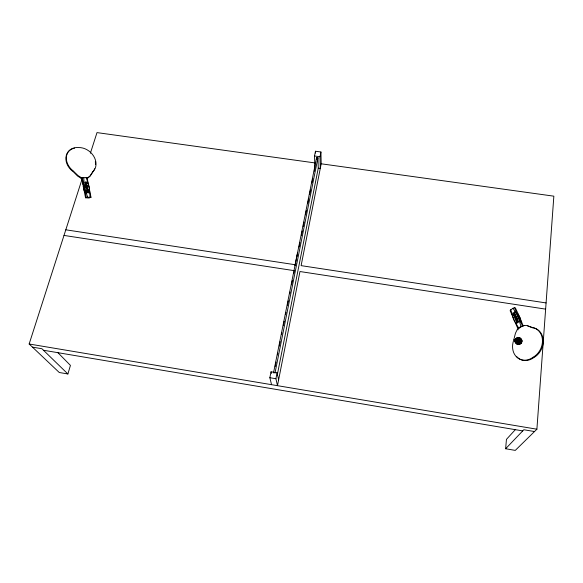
<?xml version="1.0" encoding="UTF-8"?>
<svg xmlns="http://www.w3.org/2000/svg" width="583" height="583" viewBox="0 0 583 583"><rect width="100%" height="100%" fill="white"/><g stroke="black" fill="none" stroke-linecap="round" stroke-linejoin="round"><path stroke-width="0.87" d="M515.598 429.365L506.445 439.371L505.636 448.75L515.277 450.397L536.899 429.205L553.85 196.172L321.189 163.794L320.927 151.995L315.469 151.245L314.514 155.967L314.937 167.693L314.23 171.256M521.333 342.352L521.034 343.365C518.586 344.684 514.738 341.193 515.86 338.636L517.536 338.351M533.882 357.554L533.124 357.233A16.368 13.547 -64.7 0 1 517.085 357.437A16.368 13.547 -64.7 0 1 513.652 340.37L515.452 333.228L517.289 329.49L523.301 325.401L526.843 325.518L533.46 327.886A16.375 13.584 -64.4 0 1 543.218 340.997A16.375 13.584 -64.4 0 1 533.882 357.554A16.353 13.547 -64.7 0 1 516.436 356.315M321.189 163.794L301.12 265.637L546.082 302.934M545.637 309.128L299.961 271.532L277.472 385.669L275.927 378.731L277.1 372.821L271.037 371.808L269.849 377.718L271.554 384.678M273.5 372.945L316.62 157.497L317.961 157.68L318.267 168.159L320.278 168.443L319.987 156.725L320.927 151.995M277.253 375.073L318.267 168.159M294.969 265.688L297.476 253.131M275.183 366.496L276.072 362.058M277.493 354.96L277.851 353.189M279.264 346.091L280.153 341.653M281.574 334.555L281.932 332.784M283.345 325.686L284.234 321.248M285.655 314.15L286.005 312.371M287.426 305.281L288.315 300.843M289.736 293.745L290.086 291.966M291.507 284.868L292.396 280.438M293.817 273.34L294.167 271.561M295.88 263.006L295.523 264.784L65.806 229.804M297.308 255.879L297.665 254.093M299.086 246.973L299.975 242.513M301.404 235.394L302.293 230.934M303.182 226.481L304.078 222.028M305.499 214.901L306.388 210.448M307.817 203.321L308.706 198.869M309.595 194.416L310.484 189.963M311.912 182.836L312.801 178.383M274.972 373.193L317.961 157.68M82.094 179.054L29.15 343.999L59.262 372.501L67.883 373.973L70.441 365.395L57.775 352.547M90.38 153.249L97.004 132.603L314.966 162.927M92.231 172.532L89.913 176.204L87.435 178.187L90.38 175.753L93.477 171.059A15.158 12.141 40.8 0 0 93.586 156.011A15.158 12.141 40.8 0 0 78.683 147.557A15.187 12.17 40.7 0 0 66.659 155.304A15.187 12.17 40.7 0 0 72.933 170.717L78.035 175.592L81.358 177.662L87.895 177.735M518.659 327.996L518.032 328.98L510.125 310.644L510.795 309.668L513.587 319.528L518.666 327.996L520.925 326.458L518.047 316.445L514.534 307.562L510.803 309.675M520.816 339.765A3.447 0.707 -37.2 0 0 520.087 339.124A3.447 0.707 -37.2 0 0 516.356 341.908A3.447 0.707 -37.2 0 0 516.443 343.023C515.489 344.189 521.996 337.44 520.211 339.131M505.636 448.75L523.833 429.744L534.509 431.544M74.566 148.162A15.173 12.17 40.6 0 0 65.93 157.49A15.173 12.17 40.6 0 0 72.489 171.176L73.247 171.65L73.698 171.191M73.247 171.65L77.575 176.044L80.899 178.114L81.358 177.662M81.722 178.121L82.174 177.669L84.411 187.172L86.08 197.28L85.541 197.783L81.722 178.121L80.899 178.114M92.916 171.504L92.457 171.956L93.01 171.511A15.143 12.141 40.8 0 0 94.752 168.713M87.078 177.728L90.992 197.258L88.959 198.016L85.541 197.783M520.918 326.458L522.55 325.919L523.294 326.261L519.774 317.254L515.401 307.977L514.534 307.562M86.08 197.28L90.992 197.258M531.893 327.515L532.716 327.544A16.39 13.584 -64.4 0 1 542.467 340.661A16.39 13.584 -64.4 0 1 533.124 357.233M314.514 155.967L319.987 156.725M63.999 235.43L294.349 270.68M269.849 377.718L275.927 378.731M29.15 343.999L536.899 429.205M32.459 347.133L41.896 348.721L67.883 373.973M43.477 350.252L522.718 430.91M527.586 325.861L532.636 327.857M514.068 339.517L514.818 339.845M517.289 329.49L518.032 329.825M523.301 325.401L524.044 325.744M517.478 313.479L519.774 317.254L521.217 322.253M512.996 308.13L518.047 316.452L522.55 325.919M86.167 177.414L89.323 187.194L90.037 197.01M87.581 197.025L84.411 187.172L83.712 177.385M84.134 190.656L83.216 186.429M271.037 371.808L271.408 373.39M277.1 372.821L278.608 379.897M82.961 182.873L83.085 184.651M315.469 151.245L315.527 153.059M316.62 157.497L316.671 159.239M518.083 337.914A3.403 2.106 -76.3 0 1 520.583 339.459A3.403 2.106 -76.3 0 1 519.183 343.824A3.403 2.106 -76.3 0 1 516.443 343.023A3.513 2.849 38.2 0 1 515.423 341.572M516.859 338.257A3.418 2.558 86.7 0 1 520.459 338.971A3.418 2.558 86.7 0 1 520.043 343.744A3.418 2.558 86.7 0 1 516.443 343.023A3.469 1.399 -27.6 0 1 515.722 341.368A3.469 1.399 -27.6 0 1 519.511 339.095A3.469 1.399 -27.6 0 1 521.537 339.962M515.846 338.971A3.454 2.806 63.1 0 1 519.358 338.038A3.454 2.806 63.1 0 1 521.377 342.002A3.454 2.806 63.1 0 1 518.557 344.305M517.791 344.072A3.454 2.806 63.1 0 1 515.955 342.272M515.51 340.567A3.454 2.806 63.1 0 1 515.576 339.729M515.212 339.969A3.513 2.849 38.2 0 1 518.615 337.98A3.513 2.849 38.2 0 1 521.727 341.507A3.513 2.849 38.2 0 1 518.855 344.101M518.003 343.934A3.513 2.849 38.2 0 1 517.179 343.562M519.3 337.921A3.403 1.509 -64.1 0 1 520.393 339.904A3.403 1.509 -64.1 0 1 518.272 343.708A3.403 1.509 -64.1 0 1 516.443 343.023A3.527 2.718 16.6 0 1 515.809 338.898A3.527 2.718 16.6 0 1 520.925 339.335A3.527 2.718 16.6 0 1 520.663 343.38M519.898 343.679A3.527 2.718 16.6 0 1 519.03 343.788M519.949 338.293A3.418 0.802 -54.5 0 1 520.138 339.758A3.418 0.802 -54.5 0 1 517.522 343.285A3.418 0.802 -54.5 0 1 516.443 343.023A3.513 2.434 -1.5 0 1 515.751 339.466A3.513 2.434 -1.5 0 1 520.925 339.233A3.513 2.434 -1.5 0 1 520.714 342.826M516.443 343.023A3.491 1.989 -16.1 0 1 515.54 340.487A3.491 1.989 -16.1 0 1 519.949 338.876A3.491 1.989 -16.1 0 1 521.617 341.135M95.299 161.819A15.143 12.141 40.8 0 1 95.568 164.523M88.711 192.558L88.652 193.053C88.113 191.282 88.062 192.674 86.816 192.922A0.765 0.627 42 0 1 86.517 192.594L86.43 191.661L87.093 192.74L87.873 191.574L88.711 192.558M514.257 313.246L513.441 314.091L512.902 312.925C514.468 315.141 513.142 312.546 514.592 311.912A0.809 0.649 -62 0 1 514.927 312.073C515.838 314.514 513.995 310.87 514.257 313.246M513.667 314.827C513.528 315.979 515.029 315.585 515.285 314.835C515.838 312.284 511.619 315.928 513.667 314.827M87.159 183.018C88.135 183.878 85.941 180.329 85.052 182.413A0.809 0.656 41.6 0 0 85.125 182.967C86.627 185.008 86.641 181.284 87.159 183.018M514.213 316.234C514.272 318.376 517.114 315.622 515.35 315.367C516.414 317.276 514.57 314.74 514.213 316.234M514.49 316.212C514.855 317.618 515.532 315.323 514.49 316.212M517.864 320.329L516.494 321.627L517.551 320.198L515.977 320.431L517.464 319.411L517.864 320.329M85.373 184.09L85.577 185.073L87.202 185.081L85.65 184.374L86.954 183.805L85.373 184.09M88.091 189.373C85.358 190.685 86.67 186.152 88.091 189.373M516.837 322.035L516.939 322.96L516.166 322.377L516.698 323.266L518.542 321.903A0.853 0.692 -62.7 0 0 518.345 321.364L517.544 321.262L516.837 322.035M86.495 182.96C84.87 184.104 85.482 181.204 86.495 182.96M515.168 318.333C514.935 320.752 518.914 316.941 516.859 318.187A0.867 0.7 -62.5 0 0 516.727 317.618A0.743 0.598 -62.5 0 0 516.392 317.436L515.168 318.333M517.106 322.056C517.638 323.791 518.928 320.191 517.143 321.969M87.625 187.041L86.882 187.515L85.92 186.961A0.816 0.67 41.8 0 1 85.905 186.422C83.741 186.305 87.989 185.445 87.625 187.041M86.612 190.277L86.801 191.304L89.039 191.304L87.844 190.043L86.612 190.277M87.348 186.946C85.614 188.105 86.328 185.175 87.348 186.946M86.889 190.422C87.508 192.215 88.937 189.65 86.918 190.357M515.438 318.354C516.115 320.067 517.216 316.321 515.438 318.354M515.081 314.58C513.674 316.722 513.834 313.188 515.081 314.58M87.814 189.307L87.078 188.739L87.814 189.307M516.83 316.197L514.876 317.873L516.83 316.197M517.187 318.777L515.817 320.052L517.187 318.777M517.689 318.405L517.558 318.879L517.689 318.405M87.742 187.806L85.468 187.799L87.742 187.806M87.282 185.481L85.657 185.474L87.282 185.481"/></g></svg>
